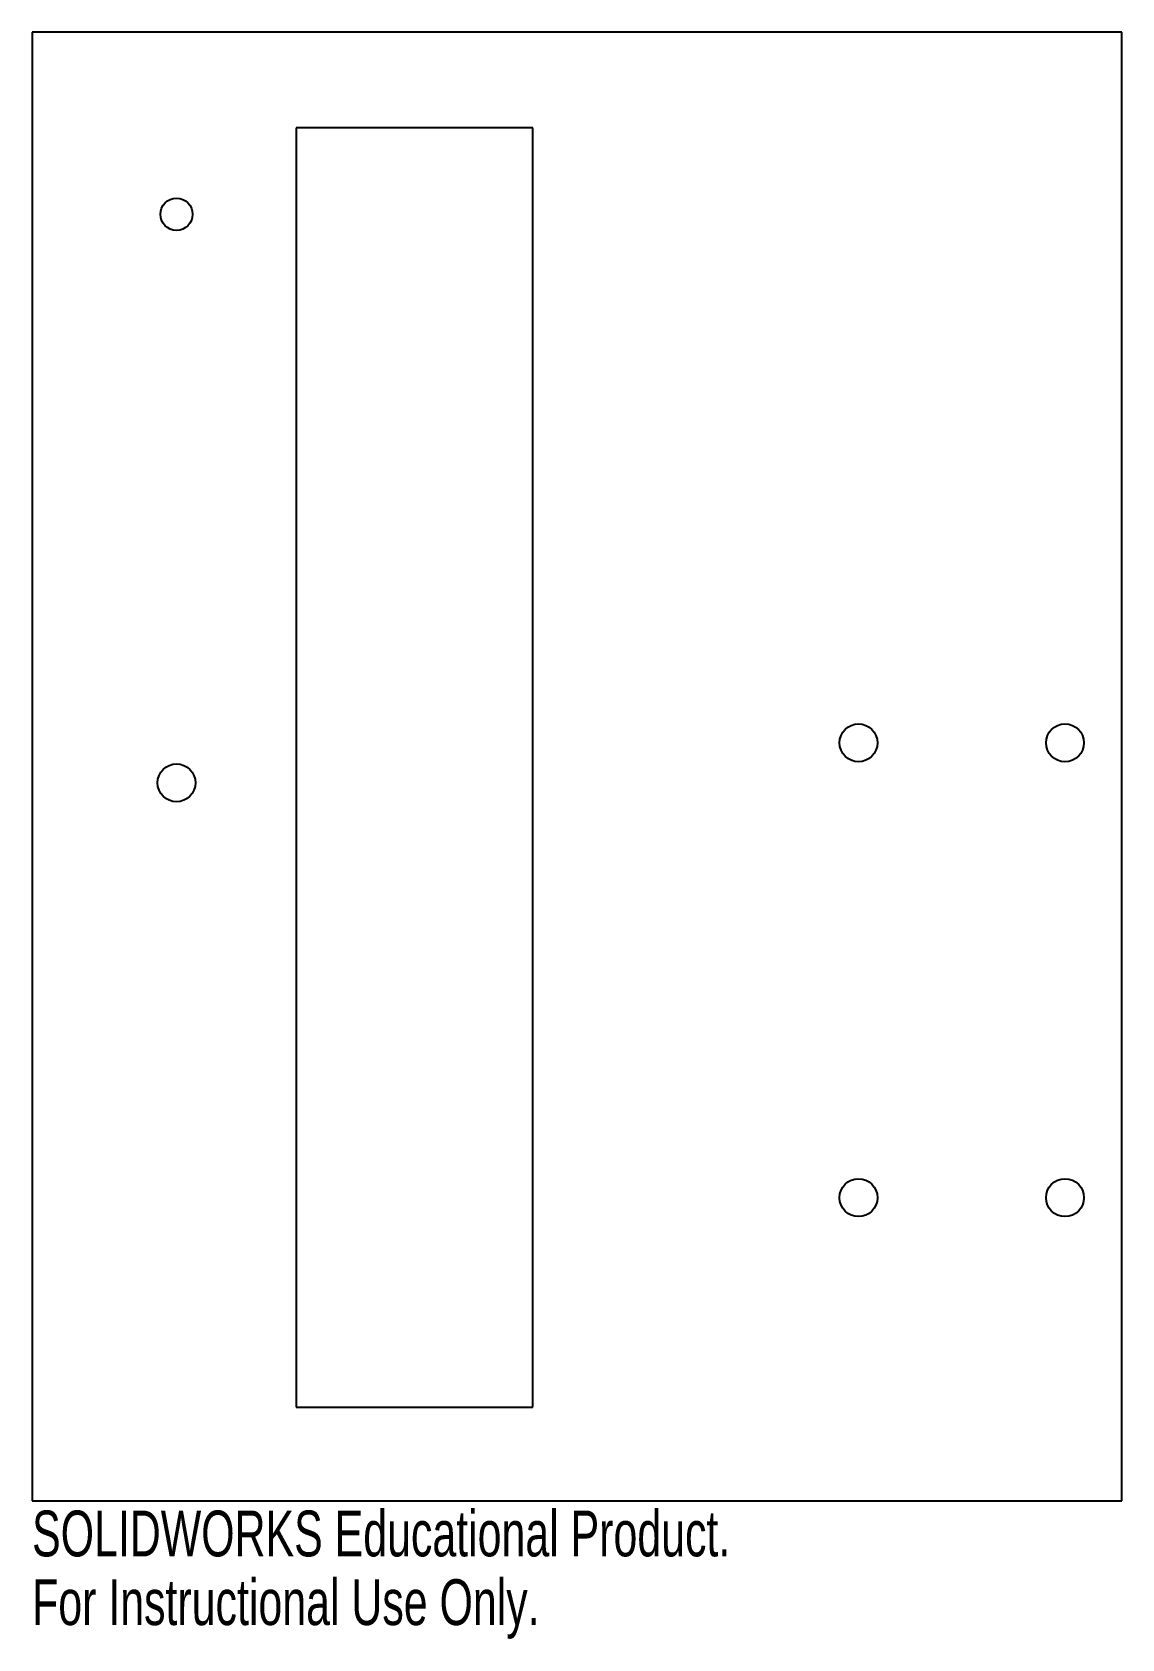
# Model space of a CAD drawing. Header units: millimetres. Extents: x -47 to 68, y -77 to 93.
import ezdxf

# ---------------------------------------------------------------- set-up
doc = ezdxf.new("R2010")
doc.units = ezdxf.units.MM
doc.styles.add('SLDTEXTSTYLE0', font='TXT', dxfattribs={"width": 0.7})

msp = doc.modelspace()

# ---------------------------------------------------------------- linework, layer by layer
at = {"color": 7, "linetype": 'Continuous', "lineweight": 25}
for p, q in [((-47.33, 92.65), (-47.33, -62.35)), ((67.67, 92.65), (-47.33, 92.65)), ((67.67, -62.35), (67.67, 92.65)), ((5.53, 82.54), (-19.47, 82.54)), ((-19.47, 82.54), (-19.47, -52.46)), ((5.53, -52.46), (5.53, 82.54)), ((-19.47, -52.46), (5.53, -52.46)), ((-47.33, -62.35), (67.67, -62.35))]:
    msp.add_line(p, q, dxfattribs=at)
for centre, radius in [((-32.09, 73.43), 1.7), ((39.88, 17.65), 2), ((61.67, 17.65), 2), ((-32.09, 13.43), 2), ((39.88, -30.35), 2), ((61.67, -30.35), 2)]:
    msp.add_circle(centre, radius, dxfattribs=at)

# ---------------------------------------------------------------- texts
at = {"color": 7, "linetype": 'Continuous', "char_height": 4.8336, "attachment_point": 1, "style": 'SLDTEXTSTYLE0'}
for s, insert in [('SOLIDWORKS Educational Product.', (-47.33, -63.37)), ('For Instructional Use Only.', (-47.33, -70.62))]:
    msp.add_mtext(s, dxfattribs=dict(at, insert=insert))

doc.saveas('drawing.dxf')
